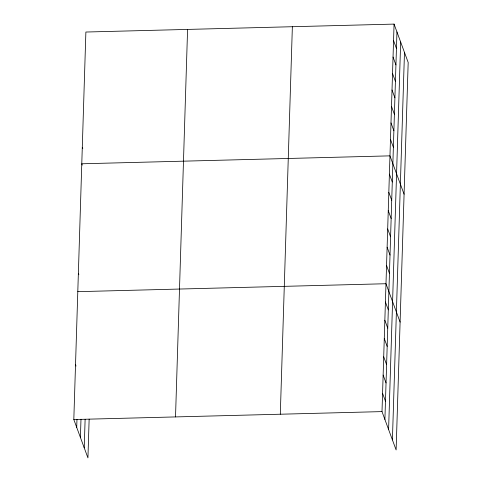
<?xml version="1.0" encoding="UTF-8"?>
<svg xmlns="http://www.w3.org/2000/svg" width="482" height="482" viewBox="0 0 482 482"><rect width="100%" height="100%" fill="white"/><g stroke="black" fill="none" stroke-linecap="round" stroke-linejoin="round"><path stroke-width="0.72" d="M89.14 419.171L87.935 457.9L73.818 419.539L85.88 32.035L394.065 24.1L408.182 62.461L396.12 449.965L382.003 411.604L394.065 24.1M76.716 427.407L76.963 419.37M80.416 437.469L80.988 419.201M84.23 447.838L85.121 419.34M175.52 416.924L187.582 29.414M280.307 414.225L292.363 26.721M384.901 419.473L396.957 31.969M388.6 429.534L400.663 42.03M392.414 439.903L404.476 52.399M77.801 291.664L385.986 283.729L400.096 322.09M73.818 419.539L382.003 411.604M393.553 40.566L396.445 48.435M393.041 57.039L395.933 64.907M392.529 73.505L395.421 81.374M392.017 89.977L394.909 97.846M391.505 106.444L394.397 114.312M390.992 122.916L393.884 130.779M390.48 139.382L393.372 147.251M404.079 194.21L389.962 155.855L81.783 163.784L82.265 165.097M389.396 174.123L392.294 181.985M388.829 192.39L391.721 200.253M388.257 210.658L391.155 218.521M387.691 228.926L390.583 236.795M387.124 247.194L390.016 255.062M386.552 265.462L389.45 273.33M385.419 301.997L388.311 309.866M384.847 320.265L387.745 328.134M384.281 338.533L387.173 346.401M383.708 356.801L386.606 364.669M383.142 375.068L386.04 382.937M382.575 393.336L385.467 401.205M82.295 147.317L82.777 148.631M78.367 273.396L78.849 274.704M75.529 364.735L76.011 366.049"/></g></svg>
